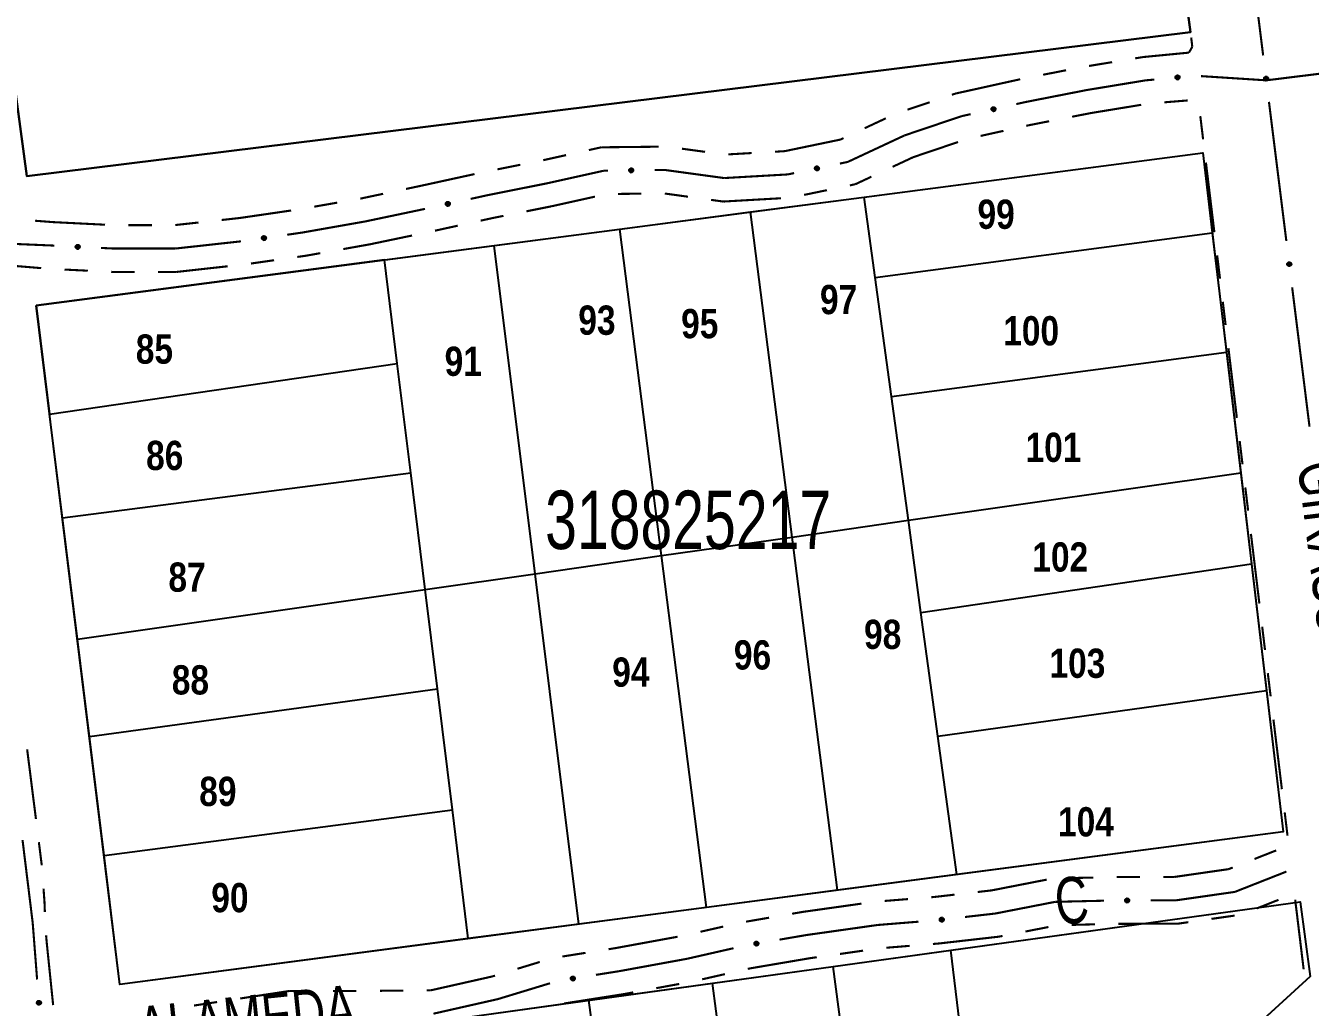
# Model space of a CAD drawing. Extents: x 203591 to 208218, y 4854879 to 4857795.
# Drawn here: x 205259.2 to 205369.1, y 4855850.3 to 4855934.2 of the extents above; entities that cross this region are included whole.
import ezdxf
from ezdxf.enums import TextEntityAlignment as Align

# ---------------------------------------------------------------- set-up
doc = ezdxf.new("R2010")
doc.units = 0
doc.header["$LTSCALE"] = 1.5
doc.header["$MEASUREMENT"] = 0
doc.linetypes.add('PHANTOMX2', pattern=[5, 2.5, -0.5, 0.5, -0.5, 0.5, -0.5])
for name, color, linetype in [('CD-MALHA-LOTES', 40, 'CONTINUOUS'), ('CD_TXT_QUADRA', 7, 'CONTINUOUS'), ('RU-QUADRAS', 210, 'CONTINUOUS'), ('SV-EIXO-RUA-N-PAV', 6, 'CONTINUOUS'), ('SV-RUA-NAO-PAV-S-GUIA-C-GUIA', 7, 'PHANTOMX2'), ('SV-TXT-RUA-N-PAV-S-GUIA-C-GUIA', 7, 'CONTINUOUS'), ('Th_NmrPorta', 7, 'CONTINUOUS')]:
    doc.layers.add(name, color=color, linetype=linetype)
doc.styles.add('ARIAL', font='ARIAL.TTF')
doc.styles.get("Standard").update_dxf_attribs({"font": 'swisscbo.ttf'})

msp = doc.modelspace()

# ---------------------------------------------------------------- linework, layer by layer
at = {"layer": 'CD-MALHA-LOTES', "linetype": 'Continuous', "flags": 128}
for points in [[(205245.59, 4856023), (205259.27, 4855921.38)], [(205358.84, 4855933.7), (205346.79, 4856023)], [(205259.27, 4855921.38), (205358.84, 4855933.7)], [(205330.92, 4855919.58), (205359.89, 4855923.37)], [(205359.89, 4855923.37), (205360.7, 4855916.53)], [(205321.17, 4855918.31), (205330.92, 4855919.58)], [(205331.86, 4855912.69), (205330.92, 4855919.58)], [(205310, 4855916.85), (205321.17, 4855918.31)], [(205324.75, 4855890.5), (205321.17, 4855918.31)], [(205299.26, 4855915.44), (205310, 4855916.85)], [(205313.58, 4855888.91), (205310, 4855916.85)], [(205331.86, 4855912.69), (205360.7, 4855916.53)], [(205360.7, 4855916.53), (205361.91, 4855906.32)], [(205289.87, 4855914.22), (205299.26, 4855915.44)], [(205302.76, 4855887.36), (205299.26, 4855915.44)], [(205289.87, 4855914.22), (205260.06, 4855910.32)], [(205290.96, 4855905.34), (205289.87, 4855914.22)], [(205333.25, 4855902.52), (205331.86, 4855912.69)], [(205260.06, 4855910.32), (205261.21, 4855901)], [(205333.25, 4855902.52), (205361.91, 4855906.32)], [(205361.91, 4855906.32), (205363.13, 4855895.99)], [(205261.21, 4855901), (205290.96, 4855905.34)], [(205292.11, 4855895.98), (205290.96, 4855905.34)], [(205334.7, 4855891.93), (205333.25, 4855902.52)], [(205262.3, 4855892.13), (205261.21, 4855901)], [(205262.3, 4855892.13), (205292.11, 4855895.98)], [(205293.34, 4855886.02), (205292.11, 4855895.98)], [(205334.7, 4855891.93), (205363.13, 4855895.99)], [(205363.13, 4855895.99), (205364.06, 4855888.21)], [(205263.58, 4855881.77), (205262.3, 4855892.13)], [(205324.75, 4855890.5), (205334.7, 4855891.93)], [(205335.77, 4855884.03), (205334.7, 4855891.93)], [(205313.58, 4855888.91), (205324.75, 4855890.5)], [(205328.64, 4855860.28), (205324.75, 4855890.5)], [(205302.76, 4855887.36), (205313.58, 4855888.91)], [(205317.43, 4855858.81), (205313.58, 4855888.91)], [(205335.77, 4855884.03), (205364.06, 4855888.21)], [(205364.06, 4855888.21), (205365.34, 4855877.36)], [(205293.34, 4855886.02), (205302.76, 4855887.36)], [(205306.5, 4855857.38), (205302.76, 4855887.36)], [(205263.58, 4855881.77), (205293.34, 4855886.02)], [(205294.39, 4855877.5), (205293.34, 4855886.02)], [(205337.22, 4855873.46), (205335.77, 4855884.03)], [(205264.61, 4855873.44), (205263.58, 4855881.77)], [(205264.61, 4855873.44), (205294.39, 4855877.5)], [(205295.67, 4855867.15), (205294.39, 4855877.5)], [(205337.22, 4855873.46), (205365.34, 4855877.36)], [(205365.34, 4855877.36), (205366.77, 4855865.28)], [(205265.87, 4855863.25), (205264.61, 4855873.44)], [(205338.83, 4855861.62), (205337.22, 4855873.46)], [(205265.87, 4855863.25), (205295.67, 4855867.15)], [(205297.02, 4855856.14), (205295.67, 4855867.15)], [(205366.77, 4855865.28), (205338.83, 4855861.62)], [(205267.23, 4855852.23), (205265.87, 4855863.25)], [(205338.83, 4855861.62), (205328.64, 4855860.28)], [(205328.64, 4855860.28), (205317.43, 4855858.81)], [(205338.33, 4855855.15), (205368.23, 4855859.28)], [(205368.23, 4855859.28), (205369.08, 4855852.9)], [(205317.43, 4855858.81), (205306.5, 4855857.38)], [(205306.5, 4855857.38), (205297.02, 4855856.14)], [(205297.02, 4855856.14), (205267.23, 4855852.23)], [(205328.27, 4855853.76), (205338.33, 4855855.15)], [(205341.64, 4855827.8), (205338.33, 4855855.15)], [(205317.93, 4855852.33), (205328.27, 4855853.76)], [(205332.76, 4855819.68), (205328.27, 4855853.76)], [(205307.36, 4855850.87), (205317.93, 4855852.33)], [(205322.02, 4855821.19), (205317.93, 4855852.33)], [(205369.08, 4855852.9), (205341.64, 4855827.8)], [(205297.76, 4855849.54), (205307.36, 4855850.87)], [(205311.55, 4855819.78), (205307.36, 4855850.87)]]:
    msp.add_lwpolyline(points, dxfattribs=at)
at = {"layer": 'RU-QUADRAS', "color": 6, "linetype": 'Continuous'}
for points in [[(205240.92, 4856057.67), (205320.7, 4856062.09), (205341.52, 4856063.68), (205358.84, 4855933.7), (205259.27, 4855921.38)], [(205260.06, 4855910.32), (205359.89, 4855923.37), (205366.77, 4855865.28), (205267.23, 4855852.23)], [(205267.7, 4855845.38), (205368.23, 4855859.28), (205369.08, 4855852.9), (205276.99, 4855768.67)]]:
    msp.add_lwpolyline(points, close=True, dxfattribs=at)
at = {"layer": 'SV-EIXO-RUA-N-PAV', "const_width": 0.18, "flags": 128}
for points in [[(205363.567, 4855943.607048), (205365.05455, 4855931.699605)], [(205365.32, 4855929.57), (205377.229402, 4855931.04178)], [(205349.96, 4855928.74), (205354.746979, 4855929.526771)], [(205354.746979, 4855929.526771), (205355.01, 4855929.57)], [(205355.01, 4855929.57), (205355.740396, 4855929.636867)], [(205359.724692, 4855929.930689), (205364.714336, 4855929.609041)], [(205364.714336, 4855929.609041), (205365.32, 4855929.57)], [(205344.75, 4855927.72), (205349.813976, 4855928.711412)], [(205349.813976, 4855928.711412), (205349.96, 4855928.74)], [(205343.929903, 4855927.538747), (205344.75, 4855927.72)], [(205365.5504, 4855927.730457), (205367.037949, 4855915.823014)], [(205334.37, 4855924.86), (205339.053122, 4855926.440313)], [(205339.053122, 4855926.440313), (205339.23, 4855926.5)], [(205339.23, 4855926.5), (205340.024158, 4855926.675521)], [(205329.51, 4855922.59), (205334.317968, 4855924.835697)], [(205334.317968, 4855924.835697), (205334.37, 4855924.86)], [(205328.831127, 4855922.448679), (205329.51, 4855922.59)], [(205303.73, 4855920.75), (205307.998382, 4855921.697564)], [(205307.998382, 4855921.697564), (205308.64, 4855921.84)], [(205308.64, 4855921.84), (205308.982739, 4855921.843933)], [(205312.982476, 4855921.889825), (205313.87, 4855921.9)], [(205313.87, 4855921.9), (205317.944708, 4855921.344357)], [(205318.93, 4855921.21), (205323.927481, 4855921.494785)], [(205323.927481, 4855921.494785), (205324.37, 4855921.52)], [(205324.37, 4855921.52), (205324.915078, 4855921.63347)], [(205298.62, 4855919.73), (205303.114438, 4855920.627129)], [(205303.114438, 4855920.627129), (205303.73, 4855920.75)], [(205317.944708, 4855921.344357), (205318.93, 4855921.21)], [(205297.235901, 4855919.426893), (205298.212752, 4855919.640816)], [(205298.212752, 4855919.640816), (205298.62, 4855919.73)], [(205288.23, 4855917.5), (205293.328265, 4855918.572293)], [(205282.85, 4855916.55), (205287.451848, 4855917.362594)], [(205287.451848, 4855917.362594), (205288.23, 4855917.5)], [(205281.536583, 4855916.360909), (205282.526378, 4855916.503409)], [(205282.526378, 4855916.503409), (205282.85, 4855916.55)], [(205252.59, 4855915.81), (205260.617659, 4855915.472471)], [(205260.617659, 4855915.472471), (205261.39, 4855915.44)], [(205261.39, 4855915.44), (205261.616701, 4855915.428815)], [(205265.611842, 4855915.23171), (205266.610627, 4855915.182434)], [(205266.610627, 4855915.182434), (205266.66, 4855915.18)], [(205266.66, 4855915.18), (205271.610567, 4855915.18096)], [(205271.610567, 4855915.18096), (205271.98, 4855915.18)], [(205271.98, 4855915.18), (205277.576839, 4855915.79536)], [(205367.533799, 4855911.853867), (205369.021349, 4855899.946424)], [(205258.889729, 4855864.578972), (205259.743861, 4855857.631277)], [(205362.63, 4855860.14), (205367.044367, 4855861.878401)], [(205357.6, 4855859.42), (205362.37691, 4855860.103773)], [(205362.37691, 4855860.103773), (205362.63, 4855860.14)], [(205342.13, 4855858.29), (205346.442394, 4855859.130623)], [(205346.442394, 4855859.130623), (205347.26, 4855859.29)], [(205347.26, 4855859.29), (205351.425878, 4855859.386884)], [(205355.425604, 4855859.415832), (205357.4256, 4855859.419713)], [(205357.4256, 4855859.419713), (205357.6, 4855859.42)], [(205339.540402, 4855857.994195), (205341.52748, 4855858.221176)], [(205341.52748, 4855858.221176), (205342.13, 4855858.29)], [(205259.743861, 4855857.631277), (205259.76, 4855857.5)], [(205259.76, 4855857.5), (205260.137989, 4855852.646964)], [(205325.97, 4855856.45), (205331.577319, 4855857.241839)], [(205331.577319, 4855857.241839), (205332.06, 4855857.31)], [(205332.06, 4855857.31), (205335.561145, 4855857.592574)], [(205323.666449, 4855856.055739), (205325.637783, 4855856.39314)], [(205325.637783, 4855856.39314), (205325.97, 4855856.45)], [(205314.851675, 4855854.253996), (205315.76, 4855854.42)], [(205315.76, 4855854.42), (205319.735022, 4855855.324496)], [(205307.957474, 4855853.044012), (205309.93303, 4855853.355745)], [(205309.93303, 4855853.355745), (205309.96, 4855853.36)], [(205309.96, 4855853.36), (205314.851675, 4855854.253996)], [(205299.57, 4855850.97), (205304.028156, 4855852.325697)], [(205294.05, 4855849.72), (205299.238131, 4855850.894849)], [(205299.238131, 4855850.894849), (205299.57, 4855850.97)]]:
    msp.add_lwpolyline(points, dxfattribs=at)
at = {"layer": 'SV-EIXO-RUA-N-PAV', "flags": 128}
for points in [[(205357.578949, 4855929.915727), (205357.6097, 4855929.953759), (205357.643906, 4855929.980157), (205357.678772, 4855929.993964), (205357.712764, 4855929.99813), (205357.748019, 4855929.998475), (205357.783641, 4855929.990982), (205357.821334, 4855929.973907), (205357.859702, 4855929.943328), (205357.884442, 4855929.90651), (205357.899806, 4855929.873051), (205357.906191, 4855929.837857), (205357.905953, 4855929.803602), (205357.896946, 4855929.766858), (205357.879269, 4855929.728828), (205357.847587, 4855929.690992), (205357.813875, 4855929.665342), (205357.7798, 4855929.652874), (205357.744377, 4855929.646678), (205357.70838, 4855929.646757), (205357.673455, 4855929.654314), (205357.635197, 4855929.672181), (205357.598267, 4855929.703946), (205357.5723, 4855929.737278), (205357.559357, 4855929.771169), (205357.554043, 4855929.80618), (205357.553266, 4855929.841537), (205357.559308, 4855929.877658), (205357.578949, 4855929.915727)], [(205365.393895, 4855929.871249), (205365.43292, 4855929.84177), (205365.460433, 4855929.808453), (205365.475381, 4855929.774061), (205365.480666, 4855929.740225), (205365.482175, 4855929.705), (205365.47586, 4855929.669151), (205365.460038, 4855929.630915), (205365.43074, 4855929.591559), (205365.394758, 4855929.565619), (205365.361825, 4855929.549159), (205365.32686, 4855929.541617), (205365.292616, 4855929.540725), (205365.255595, 4855929.548516), (205365.217003, 4855929.564929), (205365.178143, 4855929.595346), (205365.151394, 4855929.628194), (205365.137809, 4855929.661839), (205365.130449, 4855929.697038), (205365.12934, 4855929.733018), (205365.135741, 4855929.768173), (205365.152336, 4855929.806999), (205365.182867, 4855929.844957), (205365.215323, 4855929.872009), (205365.248769, 4855929.886063), (205365.283586, 4855929.892529), (205365.318898, 4855929.894471), (205365.355199, 4855929.889624), (205365.393895, 4855929.871249)], [(205341.812979, 4855927.183613), (205341.838698, 4855927.225214), (205341.869308, 4855927.255708), (205341.902159, 4855927.273794), (205341.935356, 4855927.282206), (205341.970287, 4855927.286987), (205342.006569, 4855927.284037), (205342.046112, 4855927.271844), (205342.088024, 4855927.246338), (205342.117202, 4855927.212927), (205342.136656, 4855927.181669), (205342.147421, 4855927.147558), (205342.151497, 4855927.113546), (205342.147187, 4855927.075961), (205342.134438, 4855927.036008), (205342.107771, 4855926.994485), (205342.077556, 4855926.964794), (205342.045322, 4855926.948135), (205342.010961, 4855926.93753), (205341.97524, 4855926.933077), (205341.939642, 4855926.936177), (205341.899439, 4855926.949085), (205341.858805, 4855926.975949), (205341.828848, 4855927.005747), (205341.811741, 4855927.037739), (205341.802062, 4855927.071802), (205341.79684, 4855927.10678), (205341.798287, 4855927.143374), (205341.812979, 4855927.183613)], [(205310.837674, 4855921.975304), (205310.871359, 4855922.010763), (205310.907561, 4855922.034349), (205310.943417, 4855922.045332), (205310.977633, 4855922.046774), (205311.012804, 4855922.044308), (205311.047714, 4855922.033997), (205311.083926, 4855922.013972), (205311.119733, 4855921.98043), (205311.141459, 4855921.941757), (205311.154106, 4855921.90718), (205311.157665, 4855921.871588), (205311.154696, 4855921.837462), (205311.142787, 4855921.801553), (205311.122135, 4855921.765054), (205311.087536, 4855921.729864), (205311.051886, 4855921.706984), (205311.016925, 4855921.697272), (205310.981122, 4855921.693921), (205310.945245, 4855921.69687), (205310.911035, 4855921.707188), (205310.874323, 4855921.728048), (205310.840044, 4855921.762657), (205310.816817, 4855921.797953), (205310.806617, 4855921.832768), (205310.804112, 4855921.868092), (205310.806157, 4855921.903397), (205310.81506, 4855921.938922), (205310.837674, 4855921.975304)], [(205326.710003, 4855922.119562), (205326.73623, 4855922.160843), (205326.767212, 4855922.19096), (205326.800283, 4855922.208641), (205326.833581, 4855922.216645), (205326.868568, 4855922.220997), (205326.904811, 4855922.217602), (205326.944201, 4855922.204924), (205326.985797, 4855922.178905), (205327.014562, 4855922.145139), (205327.033631, 4855922.113644), (205327.043976, 4855922.079404), (205327.047635, 4855922.045344), (205327.042863, 4855922.007814), (205327.029625, 4855921.968021), (205327.00245, 4855921.926828), (205326.971873, 4855921.897511), (205326.939437, 4855921.881249), (205326.904948, 4855921.871067), (205326.869176, 4855921.867052), (205326.833618, 4855921.87059), (205326.793577, 4855921.88399), (205326.753275, 4855921.911351), (205326.723687, 4855921.941514), (205326.706973, 4855921.973713), (205326.697713, 4855922.007893), (205326.692922, 4855922.042932), (205326.694817, 4855922.079506), (205326.710003, 4855922.119562)], [(205295.118297, 4855919.075844), (205295.144095, 4855919.117394), (205295.174765, 4855919.14783), (205295.207651, 4855919.165852), (205295.240863, 4855919.1742), (205295.275804, 4855919.178914), (205295.31208, 4855919.175894), (205295.351599, 4855919.163624), (205295.393462, 4855919.138037), (205295.422575, 4855919.104571), (205295.441969, 4855919.073275), (205295.452668, 4855919.039144), (205295.456679, 4855919.005124), (205295.452296, 4855918.967547), (205295.439471, 4855918.927619), (205295.412723, 4855918.886147), (205295.382451, 4855918.856515), (205295.350185, 4855918.839918), (205295.315803, 4855918.829379), (205295.280074, 4855918.824994), (205295.244482, 4855918.828164), (205295.204304, 4855918.841149), (205295.163721, 4855918.868092), (205295.133822, 4855918.897947), (205295.116777, 4855918.929972), (205295.107163, 4855918.964054), (205295.10201, 4855918.999041), (205295.103527, 4855919.035633), (205295.118297, 4855919.075844)], [(205279.399093, 4855916.164392), (205279.427837, 4855916.203962), (205279.460633, 4855916.232093), (205279.49474, 4855916.247682), (205279.528471, 4855916.253599), (205279.563661, 4855916.255766), (205279.599622, 4855916.250123), (205279.638148, 4855916.235019), (205279.678044, 4855916.206462), (205279.704653, 4855916.170972), (205279.721726, 4855916.138352), (205279.729921, 4855916.103534), (205279.731453, 4855916.069313), (205279.724356, 4855916.032153), (205279.708668, 4855915.993261), (205279.678983, 4855915.953838), (205279.646641, 4855915.92648), (205279.613256, 4855915.912268), (205279.578201, 4855915.904251), (205279.542248, 4855915.902469), (205279.506979, 4855915.908212), (205279.467849, 4855915.924078), (205279.429327, 4855915.953893), (205279.401673, 4855915.985838), (205279.386995, 4855916.019015), (205279.379879, 4855916.053705), (205279.377277, 4855916.088974), (205279.381445, 4855916.125359), (205279.399093, 4855916.164392)], [(205263.47619, 4855915.44729), (205263.511967, 4855915.480637), (205263.549534, 4855915.501982), (205263.585991, 4855915.510766), (205263.620232, 4855915.510128), (205263.655187, 4855915.50553), (205263.689407, 4855915.493119), (205263.724336, 4855915.470931), (205263.758041, 4855915.435276), (205263.777377, 4855915.395355), (205263.787901, 4855915.360074), (205263.789292, 4855915.324332), (205263.784256, 4855915.290449), (205263.770188, 4855915.255329), (205263.747357, 4855915.220152), (205263.710685, 4855915.187129), (205263.673712, 4855915.166455), (205263.638225, 4855915.158885), (205263.602284, 4855915.157714), (205263.566653, 4855915.162836), (205263.533132, 4855915.175213), (205263.497755, 4855915.198264), (205263.465641, 4855915.234891), (205263.444601, 4855915.271533), (205263.436534, 4855915.306903), (205263.436179, 4855915.342314), (205263.440364, 4855915.37743), (205263.451408, 4855915.412348), (205263.47619, 4855915.44729)], [(205367.377295, 4855913.994659), (205367.41632, 4855913.965179), (205367.443832, 4855913.931863), (205367.458781, 4855913.89747), (205367.464066, 4855913.863635), (205367.465574, 4855913.82841), (205367.45926, 4855913.792561), (205367.443438, 4855913.754324), (205367.41414, 4855913.714969), (205367.378158, 4855913.689028), (205367.345225, 4855913.672569), (205367.31026, 4855913.665026), (205367.276016, 4855913.664135), (205367.238995, 4855913.671925), (205367.200403, 4855913.688338), (205367.161542, 4855913.718755), (205367.134794, 4855913.751603), (205367.121209, 4855913.785248), (205367.113849, 4855913.820448), (205367.11274, 4855913.856428), (205367.119141, 4855913.891582), (205367.135736, 4855913.930409), (205367.166267, 4855913.968366), (205367.198723, 4855913.995418), (205367.232169, 4855914.009473), (205367.266986, 4855914.015939), (205367.302298, 4855914.017881), (205367.338599, 4855914.013034), (205367.377295, 4855913.994659)], [(205353.281714, 4855859.521753), (205353.315736, 4855859.556889), (205353.352161, 4855859.58013), (205353.38812, 4855859.590769), (205353.422348, 4855859.591886), (205353.457494, 4855859.589084), (205353.492304, 4855859.578442), (205353.528324, 4855859.558071), (205353.56381, 4855859.52419), (205353.585165, 4855859.485312), (205353.597483, 4855859.450615), (205353.600702, 4855859.414992), (205353.597408, 4855859.380895), (205353.585157, 4855859.345101), (205353.564158, 4855859.308801), (205353.529225, 4855859.273943), (205353.493359, 4855859.251403), (205353.458307, 4855859.242025), (205353.422473, 4855859.239015), (205353.386626, 4855859.242306), (205353.352516, 4855859.25295), (205353.316004, 4855859.274159), (205353.282057, 4855859.309093), (205353.259168, 4855859.344609), (205353.2493, 4855859.37952), (205353.247131, 4855859.414866), (205353.249513, 4855859.45015), (205353.258754, 4855859.485588), (205353.281714, 4855859.521753)], [(205337.398078, 4855857.860276), (205337.427968, 4855857.898989), (205337.461573, 4855857.926148), (205337.496121, 4855857.940733), (205337.530011, 4855857.945661), (205337.565249, 4855857.946798), (205337.60103, 4855857.940105), (205337.639097, 4855857.923881), (205337.678141, 4855857.89417), (205337.703701, 4855857.857916), (205337.719812, 4855857.824811), (205337.726985, 4855857.789769), (205337.727516, 4855857.755518), (205337.719335, 4855857.71858), (205337.702517, 4855857.680163), (205337.671691, 4855857.641626), (205337.638563, 4855857.615226), (205337.604776, 4855857.601996), (205337.569502, 4855857.595007), (205337.533512, 4855857.594278), (205337.498427, 4855857.60105), (205337.459777, 4855857.618054), (205337.422144, 4855857.648982), (205337.395436, 4855857.681723), (205337.381735, 4855857.715315), (205337.375636, 4855857.750198), (205337.374067, 4855857.785528), (205337.379297, 4855857.821776), (205337.398078, 4855857.860276)], [(205321.534922, 4855855.802601), (205321.562607, 4855855.842919), (205321.594646, 4855855.87191), (205321.628327, 4855855.888398), (205321.661889, 4855855.895207), (205321.69701, 4855855.898307), (205321.733108, 4855855.893619), (205321.772021, 4855855.879542), (205321.81266, 4855855.852054), (205321.840201, 4855855.817282), (205321.858133, 4855855.785126), (205321.867249, 4855855.750538), (205321.869688, 4855855.71637), (205321.863579, 4855855.679034), (205321.848928, 4855855.639739), (205321.820299, 4855855.599544), (205321.788694, 4855855.571338), (205321.755697, 4855855.556245), (205321.720867, 4855855.547301), (205321.684974, 4855855.544566), (205321.649566, 4855855.549372), (205321.610028, 4855855.564194), (205321.570729, 4855855.592977), (205321.542237, 4855855.624177), (205321.526685, 4855855.656954), (205321.518652, 4855855.691443), (205321.515115, 4855855.72663), (205321.518316, 4855855.763113), (205321.534922, 4855855.802601)], [(205305.822835, 4855852.81862), (205305.851043, 4855852.858575), (205305.883455, 4855852.887146), (205305.917348, 4855852.903195), (205305.950996, 4855852.909568), (205305.986154, 4855852.91221), (205306.022188, 4855852.907053), (205306.060914, 4855852.892471), (205306.101193, 4855852.864457), (205306.128279, 4855852.829329), (205306.145791, 4855852.796943), (205306.154456, 4855852.76224), (205306.156451, 4855852.728043), (205306.149857, 4855852.690789), (205306.134696, 4855852.651688), (205306.105546, 4855852.611868), (205306.073577, 4855852.584076), (205306.040387, 4855852.569413), (205306.005444, 4855852.560923), (205305.969518, 4855852.558656), (205305.934175, 4855852.563921), (205305.894834, 4855852.579257), (205305.855913, 4855852.608548), (205305.827829, 4855852.640117), (205305.812704, 4855852.673092), (205305.80512, 4855852.707683), (205305.802041, 4855852.742914), (205305.805717, 4855852.779352), (205305.822835, 4855852.81862)], [(205260.391884, 4855850.804797), (205260.429496, 4855850.773534), (205260.455428, 4855850.738973), (205260.46876, 4855850.703922), (205260.472465, 4855850.669877), (205260.472332, 4855850.63462), (205260.464356, 4855850.599104), (205260.446771, 4855850.561645), (205260.415674, 4855850.523696), (205260.378524, 4855850.499458), (205260.34486, 4855850.484549), (205260.309583, 4855850.478642), (205260.275335, 4855850.479344), (205260.238716, 4855850.488849), (205260.200929, 4855850.50704), (205260.163527, 4855850.539233), (205260.138336, 4855850.57329), (205260.126331, 4855850.607531), (205260.120617, 4855850.643034), (205260.121183, 4855850.679027), (205260.129214, 4855850.713846), (205260.147598, 4855850.751858), (205260.179861, 4855850.788354), (205260.213542, 4855850.813866), (205260.247605, 4855850.826349), (205260.282686, 4855850.831187), (205260.318049, 4855850.831484), (205260.354085, 4855850.824953), (205260.391884, 4855850.804797)]]:
    msp.add_lwpolyline(points, close=True, dxfattribs=at)
for points in [[(205357.553266, 4855929.841537), (205357.884442, 4855929.90651)], [(205357.554043, 4855929.80618), (205357.899806, 4855929.873051)], [(205357.557326, 4855929.825295), (205357.887008, 4855929.891103)], [(205357.559308, 4855929.877658), (205357.859702, 4855929.943328)], [(205357.559326, 4855929.788482), (205357.901486, 4855929.852692)], [(205357.559357, 4855929.771169), (205357.906191, 4855929.837857)], [(205357.56101, 4855929.859888), (205357.867467, 4855929.92494)], [(205357.569355, 4855929.753774), (205357.903113, 4855929.819955)], [(205357.57013, 4855929.894978), (205357.83718, 4855929.956423)], [(205357.5723, 4855929.737278), (205357.905953, 4855929.803602)], [(205357.578949, 4855929.915727), (205357.821334, 4855929.973907)], [(205357.587536, 4855929.719812), (205357.896835, 4855929.783754)], [(205357.596541, 4855929.935763), (205357.795161, 4855929.981351)], [(205357.598267, 4855929.703946), (205357.896946, 4855929.766858)], [(205357.6097, 4855929.953759), (205357.783641, 4855929.990982)], [(205357.620417, 4855929.689937), (205357.885122, 4855929.747056)], [(205357.629134, 4855929.968892), (205357.757104, 4855929.992939)], [(205357.635197, 4855929.672181), (205357.879269, 4855929.728828)], [(205357.643906, 4855929.980157), (205357.748019, 4855929.998475)], [(205357.659593, 4855929.666119), (205357.855745, 4855929.708741)], [(205357.673455, 4855929.654314), (205357.847587, 4855929.690992)], [(205357.695181, 4855929.651564), (205357.824386, 4855929.677095)], [(205357.70838, 4855929.646757), (205357.813875, 4855929.665342)], [(205365.12934, 4855929.733018), (205365.151394, 4855929.628194)], [(205365.133709, 4855929.746368), (205365.163488, 4855929.618075)], [(205365.135741, 4855929.768173), (205365.178143, 4855929.595346)], [(205365.147083, 4855929.782417), (205365.19615, 4855929.587778)], [(205365.152336, 4855929.806999), (205365.217003, 4855929.564929)], [(205365.169595, 4855929.822358), (205365.235414, 4855929.55968)], [(205365.182867, 4855929.844957), (205365.255595, 4855929.548516)], [(205365.19837, 4855929.856205), (205365.272478, 4855929.549184)], [(205365.215323, 4855929.872009), (205365.292616, 4855929.540725)], [(205365.231713, 4855929.875497), (205365.308866, 4855929.544103)], [(205365.248769, 4855929.886063), (205365.32686, 4855929.541617)], [(205365.266072, 4855929.886665), (205365.341532, 4855929.546809)], [(205365.283586, 4855929.892529), (205365.361825, 4855929.549159)], [(205365.302799, 4855929.889878), (205365.379444, 4855929.562546)], [(205365.318898, 4855929.894471), (205365.394758, 4855929.565619)], [(205365.337494, 4855929.887337), (205365.412618, 4855929.583192)], [(205365.355199, 4855929.889624), (205365.43074, 4855929.591559)], [(205365.372867, 4855929.879379), (205365.443085, 4855929.614501)], [(205365.393895, 4855929.871249), (205365.460038, 4855929.630915)], [(205365.4145, 4855929.854328), (205365.466614, 4855929.657319)], [(205365.43292, 4855929.84177), (205365.47586, 4855929.669151)], [(205365.448686, 4855929.822845), (205365.476941, 4855929.695738)], [(205365.460433, 4855929.808453), (205365.482175, 4855929.705)], [(205341.79684, 4855927.10678), (205342.117202, 4855927.212927)], [(205341.798287, 4855927.143374), (205342.088024, 4855927.246338)], [(205341.802062, 4855927.071802), (205342.136656, 4855927.181669)], [(205341.802213, 4855927.12596), (205342.098042, 4855927.229074)], [(205341.802913, 4855927.091178), (205342.121687, 4855927.197966)], [(205341.806842, 4855927.161919), (205342.064033, 4855927.256493)], [(205341.809531, 4855927.05491), (205342.140886, 4855927.161683)], [(205341.811741, 4855927.037739), (205342.147421, 4855927.147558)], [(205341.812979, 4855927.183613), (205342.046112, 4855927.271844)], [(205341.823849, 4855927.02174), (205342.146621, 4855927.129411)], [(205341.827909, 4855927.205704), (205342.01921, 4855927.275933)], [(205341.828848, 4855927.005747), (205342.151497, 4855927.113546)], [(205341.838698, 4855927.225214), (205342.006569, 4855927.284037)], [(205341.846162, 4855926.990338), (205342.14495, 4855927.092708)], [(205341.856072, 4855927.242672), (205341.979997, 4855927.282639)], [(205341.858805, 4855926.975949), (205342.147187, 4855927.075961)], [(205341.869308, 4855927.255708), (205341.970287, 4855927.286987)], [(205341.882541, 4855926.96484), (205342.13795, 4855927.054828)], [(205341.899439, 4855926.949085), (205342.134438, 4855927.036008)], [(205341.924405, 4855926.946143), (205342.11363, 4855927.013119)], [(205341.939642, 4855926.936177), (205342.107771, 4855926.994485)], [(205341.961542, 4855926.936184), (205342.086505, 4855926.977777)], [(205341.97524, 4855926.933077), (205342.077556, 4855926.964794)], [(205310.804112, 4855921.868092), (205311.154106, 4855921.90718)], [(205310.806157, 4855921.903397), (205311.141459, 4855921.941757)], [(205310.806617, 4855921.832768), (205311.157665, 4855921.871588)], [(205310.807967, 4855921.850028), (205311.154157, 4855921.886751)], [(205310.808909, 4855921.886883), (205311.142788, 4855921.926194)], [(205310.81506, 4855921.938922), (205311.119733, 4855921.98043)], [(205310.815196, 4855921.814631), (205311.153168, 4855921.853989)], [(205310.81534, 4855921.921073), (205311.126007, 4855921.961482)], [(205310.816817, 4855921.797953), (205311.154696, 4855921.837462)], [(205310.827228, 4855921.955324), (205311.098327, 4855921.995279)], [(205310.830612, 4855921.779328), (205311.144024, 4855921.818404)], [(205310.837674, 4855921.975304), (205311.083926, 4855922.013972)], [(205310.840044, 4855921.762657), (205311.142787, 4855921.801553)], [(205310.856807, 4855921.993873), (205311.05843, 4855922.023478)], [(205310.861005, 4855921.746926), (205311.129423, 4855921.782757)], [(205310.871359, 4855922.010763), (205311.047714, 4855922.033997)], [(205310.874323, 4855921.728048), (205311.122135, 4855921.765054)], [(205310.891938, 4855922.024297), (205311.021418, 4855922.038065)], [(205310.898158, 4855921.72006), (205311.097083, 4855921.746906)], [(205310.907561, 4855922.034349), (205311.012804, 4855922.044308)], [(205310.911035, 4855921.707188), (205311.087536, 4855921.729864)], [(205310.932472, 4855921.702714), (205311.063301, 4855921.717861)], [(205310.945245, 4855921.69687), (205311.051886, 4855921.706984)], [(205326.692922, 4855922.042932), (205327.014562, 4855922.145139)], [(205326.694817, 4855922.079506), (205326.985797, 4855922.178905)], [(205326.697713, 4855922.007893), (205327.033631, 4855922.113644)], [(205326.698529, 4855922.062045), (205326.995602, 4855922.161519)], [(205326.698802, 4855922.027257), (205327.018863, 4855922.130123)], [(205326.7036, 4855922.097945), (205326.961932, 4855922.189354)], [(205326.704975, 4855921.99091), (205327.037615, 4855922.093607)], [(205326.706973, 4855921.973713), (205327.043976, 4855922.079404)], [(205326.710003, 4855922.119562), (205326.944201, 4855922.204924)], [(205326.718884, 4855921.957568), (205327.042953, 4855922.061268)], [(205326.723687, 4855921.941514), (205327.047635, 4855922.045344)], [(205326.725203, 4855922.141468), (205326.917352, 4855922.209343)], [(205326.73623, 4855922.160843), (205326.904811, 4855922.217602)], [(205326.74081, 4855921.925894), (205327.040832, 4855922.024588)], [(205326.753275, 4855921.911351), (205327.042863, 4855922.007814)], [(205326.753817, 4855922.178088), (205326.878224, 4855922.216529)], [(205326.767212, 4855922.19096), (205326.868568, 4855922.220997)], [(205326.776873, 4855921.899951), (205327.033368, 4855921.986796)], [(205326.793577, 4855921.88399), (205327.029625, 4855921.968021)], [(205326.818504, 4855921.880742), (205327.008537, 4855921.945389)], [(205326.833618, 4855921.87059), (205327.00245, 4855921.926828)], [(205326.855516, 4855921.870327), (205326.98098, 4855921.910383)], [(205326.869176, 4855921.867052), (205326.971873, 4855921.897511)], [(205295.10201, 4855918.999041), (205295.422575, 4855919.104571)], [(205295.103527, 4855919.035633), (205295.393462, 4855919.138037)], [(205295.107163, 4855918.964054), (205295.441969, 4855919.073275)], [(205295.107419, 4855919.018211), (205295.403447, 4855919.120754)], [(205295.108052, 4855918.983428), (205295.427031, 4855919.089601)], [(205295.112118, 4855919.054161), (205295.36949, 4855919.148239)], [(205295.1146, 4855918.947147), (205295.44616, 4855919.053281)], [(205295.116777, 4855918.929972), (205295.452668, 4855919.039144)], [(205295.118297, 4855919.075844), (205295.351599, 4855919.163624)], [(205295.128854, 4855918.91395), (205295.451833, 4855919.020998)], [(205295.133269, 4855919.097905), (205295.324705, 4855919.167766)], [(205295.133822, 4855918.897947), (205295.456679, 4855919.005124)], [(205295.144095, 4855919.117394), (205295.31208, 4855919.175894)], [(205295.151106, 4855918.882505), (205295.450092, 4855918.984299)], [(205295.161504, 4855919.13482), (205295.285505, 4855919.174547)], [(205295.163721, 4855918.868092), (205295.452296, 4855918.967547)], [(205295.174765, 4855919.14783), (205295.275804, 4855919.178914)], [(205295.187436, 4855918.856936), (205295.443019, 4855918.946431)], [(205295.204304, 4855918.841149), (205295.439471, 4855918.927619)], [(205295.229264, 4855918.838159), (205295.418618, 4855918.90477)], [(205295.244482, 4855918.828164), (205295.412723, 4855918.886147)], [(205295.266382, 4855918.828128), (205295.391425, 4855918.86948)], [(205295.280074, 4855918.824994), (205295.382451, 4855918.856515)], [(205279.377277, 4855916.088974), (205279.704653, 4855916.170972)], [(205279.379879, 4855916.053705), (205279.721726, 4855916.138352)], [(205279.381445, 4855916.125359), (205279.678044, 4855916.206462)], [(205279.382171, 4855916.072964), (205279.708012, 4855916.155718)], [(205279.384063, 4855916.107701), (205279.686749, 4855916.1885)], [(205279.38607, 4855916.036303), (205279.724455, 4855916.118106)], [(205279.386995, 4855916.019015), (205279.729921, 4855916.103534)], [(205279.391357, 4855916.143216), (205279.654876, 4855916.218376)], [(205279.397879, 4855916.00216), (205279.727771, 4855916.085497)], [(205279.399093, 4855916.164392), (205279.638148, 4855916.235019)], [(205279.401673, 4855915.985838), (205279.731453, 4855916.069313)], [(205279.415626, 4855916.18531), (205279.611625, 4855916.2411)], [(205279.417791, 4855915.969183), (205279.723373, 4855916.049021)], [(205279.427837, 4855916.203962), (205279.599622, 4855916.250123)], [(205279.446464, 4855916.220079), (205279.57302, 4855916.250707)], [(205279.460633, 4855916.232093), (205279.563661, 4855916.255766)], [(205263.436179, 4855915.342314), (205263.787901, 4855915.360074)], [(205263.436534, 4855915.306903), (205263.789292, 4855915.324332)], [(205263.43893, 4855915.324049), (205263.786711, 4855915.33968)], [(205263.440364, 4855915.37743), (205263.777377, 4855915.395355)], [(205263.442108, 4855915.36078), (205263.777758, 4855915.379741)], [(205263.443996, 4855915.288279), (205263.783735, 4855915.307038)], [(205263.444601, 4855915.271533), (205263.784256, 4855915.290449)], [(205263.450604, 4855915.394515), (205263.763152, 4855915.415982)], [(205263.451408, 4855915.412348), (205263.758041, 4855915.435276)], [(205263.457239, 4855915.252105), (205263.772446, 4855915.272074)], [(205263.46455, 4855915.427981), (205263.737576, 4855915.451398)], [(205263.465641, 4855915.234891), (205263.770188, 4855915.255329)], [(205263.47619, 4855915.44729), (205263.724336, 4855915.470931)], [(205263.485609, 4855915.217917), (205263.755707, 4855915.237379)], [(205263.496416, 4855915.464662), (205263.699465, 4855915.481968)], [(205263.497755, 4855915.198264), (205263.747357, 4855915.220152)], [(205263.511967, 4855915.480637), (205263.689407, 4855915.493119)], [(205263.521061, 4855915.188844), (205263.72125, 4855915.203559)], [(205263.533132, 4855915.175213), (205263.710685, 4855915.187129)], [(205263.53333, 4855915.492897), (205263.663407, 4855915.498775)], [(205263.549534, 4855915.501982), (205263.655187, 4855915.50553)], [(205263.554259, 4855915.169446), (205263.685766, 4855915.176619)], [(205263.566653, 4855915.162836), (205263.673712, 4855915.166455)], [(205279.429327, 4855915.953893), (205279.724356, 4855916.032153)], [(205279.452171, 4855915.941047), (205279.713572, 4855916.011766)], [(205279.467849, 4855915.924078), (205279.708668, 4855915.993261)], [(205279.492526, 4855915.919285), (205279.686213, 4855915.971984)], [(205279.506979, 4855915.908212), (205279.678983, 4855915.953838)], [(205279.528818, 4855915.906588), (205279.656531, 4855915.938761)], [(205279.542248, 4855915.902469), (205279.646641, 4855915.92648)], [(205367.11274, 4855913.856428), (205367.134794, 4855913.751603)], [(205367.117109, 4855913.869777), (205367.146888, 4855913.741485)], [(205367.119141, 4855913.891582), (205367.161542, 4855913.718755)], [(205367.130482, 4855913.905826), (205367.17955, 4855913.711187)], [(205367.135736, 4855913.930409), (205367.200403, 4855913.688338)], [(205367.152995, 4855913.945767), (205367.218814, 4855913.683089)], [(205367.166267, 4855913.968366), (205367.238995, 4855913.671925)], [(205367.18177, 4855913.979615), (205367.255878, 4855913.672593)], [(205367.198723, 4855913.995418), (205367.276016, 4855913.664135)], [(205367.215113, 4855913.998907), (205367.292266, 4855913.667513)], [(205367.232169, 4855914.009473), (205367.31026, 4855913.665026)], [(205367.249472, 4855914.010074), (205367.324931, 4855913.670219)], [(205367.266986, 4855914.015939), (205367.345225, 4855913.672569)], [(205367.286199, 4855914.013287), (205367.362844, 4855913.685956)], [(205367.302298, 4855914.017881), (205367.378158, 4855913.689028)], [(205367.320894, 4855914.010746), (205367.396018, 4855913.706602)], [(205367.338599, 4855914.013034), (205367.41414, 4855913.714969)], [(205367.356267, 4855914.002789), (205367.426485, 4855913.73791)], [(205367.377295, 4855913.994659), (205367.443438, 4855913.754324)], [(205367.3979, 4855913.977737), (205367.450014, 4855913.780729)], [(205367.41632, 4855913.965179), (205367.45926, 4855913.792561)], [(205367.432086, 4855913.946255), (205367.460341, 4855913.819147)], [(205367.443832, 4855913.931863), (205367.465574, 4855913.82841)], [(205353.247131, 4855859.414866), (205353.597483, 4855859.450615)], [(205353.2493, 4855859.37952), (205353.600702, 4855859.414992)], [(205353.249513, 4855859.45015), (205353.585165, 4855859.485312)], [(205353.250814, 4855859.396766), (205353.597339, 4855859.430187)], [(205353.252107, 4855859.433611), (205353.586346, 4855859.469737)], [(205353.257706, 4855859.361302), (205353.596038, 4855859.397436)], [(205353.258754, 4855859.485588), (205353.56381, 4855859.52419)], [(205353.258864, 4855859.467737), (205353.569903, 4855859.505183)], [(205353.259168, 4855859.344609), (205353.597408, 4855859.380895)], [(205353.271078, 4855859.501874), (205353.542546, 4855859.539243)], [(205353.272784, 4855859.325853), (205353.586555, 4855859.36194)], [(205353.281714, 4855859.521753), (205353.528324, 4855859.558071)], [(205353.282057, 4855859.309093), (205353.585157, 4855859.345101)], [(205353.301024, 4855859.540139), (205353.50292, 4855859.567821)], [(205353.302867, 4855859.293163), (205353.571614, 4855859.326433)], [(205353.315736, 4855859.556889), (205353.492304, 4855859.578442)], [(205353.316004, 4855859.274159), (205353.564158, 4855859.308801)], [(205353.336443, 4855859.570227), (205353.466048, 4855859.582759)], [(205353.339762, 4855859.265944), (205353.538935, 4855859.290892)], [(205353.352161, 4855859.58013), (205353.457494, 4855859.589084)], [(205353.352516, 4855859.25295), (205353.529225, 4855859.273943)], [(205353.37391, 4855859.248272), (205353.504877, 4855859.262171)], [(205353.386626, 4855859.242306), (205353.493359, 4855859.251403)], [(205337.374067, 4855857.785528), (205337.703701, 4855857.857916)], [(205337.375636, 4855857.750198), (205337.719812, 4855857.824811)], [(205337.37849, 4855857.769382), (205337.706612, 4855857.842571)], [(205337.379297, 4855857.821776), (205337.678141, 4855857.89417)], [(205337.381316, 4855857.732623), (205337.721948, 4855857.804494)], [(205337.381397, 4855857.804048), (205337.686317, 4855857.875961)], [(205337.381735, 4855857.715315), (205337.726985, 4855857.789769)], [(205337.389727, 4855857.839335), (205337.655331, 4855857.906756)], [(205337.398078, 4855857.860276), (205337.639097, 4855857.923881)], [(205337.415216, 4855857.880702), (205337.612764, 4855857.930735)], [(205337.427968, 4855857.898989), (205337.60103, 4855857.940105)], [(205337.447058, 4855857.914554), (205337.574456, 4855857.941467)], [(205337.461573, 4855857.926148), (205337.565249, 4855857.946798)], [(205337.39212, 4855857.698149), (205337.724309, 4855857.771802)], [(205337.395436, 4855857.681723), (205337.727516, 4855857.755518)], [(205337.41106, 4855857.664604), (205337.718846, 4855857.73547)], [(205337.422144, 4855857.648982), (205337.719335, 4855857.71858)], [(205337.444602, 4855857.635474), (205337.707959, 4855857.698518)], [(205337.459777, 4855857.618054), (205337.702517, 4855857.680163)], [(205337.484303, 4855857.612541), (205337.679449, 4855857.659553)], [(205337.498427, 4855857.60105), (205337.671691, 4855857.641626)], [(205337.520209, 4855857.598788), (205337.648808, 4855857.627212)], [(205337.533512, 4855857.594278), (205337.638563, 4855857.615226)], [(205321.515115, 4855855.72663), (205321.840201, 4855855.817282)], [(205321.518316, 4855855.763113), (205321.81266, 4855855.852054)], [(205321.518652, 4855855.691443), (205321.858133, 4855855.785126)], [(205321.520432, 4855855.710755), (205321.843963, 4855855.802122)], [(205321.521402, 4855855.74553), (205321.821838, 4855855.834329)], [(205321.525302, 4855855.674211), (205321.861398, 4855855.76496)], [(205321.526685, 4855855.656954), (205321.867249, 4855855.750538)], [(205321.527751, 4855855.781226), (205321.789184, 4855855.863349)], [(205321.534922, 4855855.802601), (205321.772021, 4855855.879542)], [(205321.538012, 4855855.640393), (205321.865578, 4855855.732451)], [(205321.542237, 4855855.624177), (205321.869688, 4855855.71637)], [(205321.550895, 4855855.82395), (205321.745346, 4855855.884918)], [(205321.558792, 4855855.607956), (205321.862148, 4855855.69587)], [(205321.562607, 4855855.842919), (205321.733108, 4855855.893619)], [(205321.570729, 4855855.592977), (205321.863579, 4855855.679034)], [(205321.5808, 4855855.859524), (205321.7065, 4855855.893497)], [(205321.593905, 4855855.580741), (205321.853339, 4855855.658369)], [(205321.594646, 4855855.87191), (205321.69701, 4855855.898307)], [(205321.610028, 4855855.564194), (205321.848928, 4855855.639739)], [(205321.634823, 4855855.560057), (205321.827045, 4855855.617875)], [(205321.649566, 4855855.549372), (205321.820299, 4855855.599544)], [(205321.67144, 4855855.548327), (205321.798255, 4855855.583876)], [(205321.684974, 4855855.544566), (205321.788694, 4855855.571338)], [(205305.802041, 4855852.742914), (205306.128279, 4855852.829329)], [(205305.80512, 4855852.707683), (205306.145791, 4855852.796943)], [(205305.805717, 4855852.779352), (205306.101193, 4855852.864457)], [(205305.807151, 4855852.726971), (205306.131844, 4855852.814122)], [(205305.808573, 4855852.761731), (205306.11014, 4855852.846614)], [(205305.811546, 4855852.690366), (205306.148794, 4855852.776736)], [(205305.812704, 4855852.673092), (205306.154456, 4855852.76224)], [(205305.815387, 4855852.797341), (205306.077866, 4855852.876057)], [(205305.822835, 4855852.81862), (205306.060914, 4855852.892471)], [(205305.823815, 4855852.656386), (205306.152551, 4855852.744175)], [(205305.827829, 4855852.640117), (205306.156451, 4855852.728043)], [(205305.839084, 4855852.839759), (205306.034312, 4855852.898193)], [(205305.844171, 4855852.623681), (205306.148646, 4855852.707642)], [(205305.851043, 4855852.858575), (205306.022188, 4855852.907053)], [(205305.855913, 4855852.608548), (205306.149857, 4855852.690789)], [(205305.869449, 4855852.874942), (205305.99558, 4855852.907277)], [(205305.878928, 4855852.596012), (205306.139349, 4855852.670259)], [(205305.883455, 4855852.887146), (205305.986154, 4855852.91221)], [(205305.894834, 4855852.579257), (205306.134696, 4855852.651688)], [(205305.919573, 4855852.574798), (205306.11253, 4855852.630111)], [(205305.934175, 4855852.563921), (205306.105546, 4855852.611868)], [(205305.956034, 4855852.562593), (205306.083301, 4855852.596489)], [(205305.969518, 4855852.558656), (205306.073577, 4855852.584076)], [(205260.121183, 4855850.679027), (205260.138336, 4855850.57329)], [(205260.126169, 4855850.692159), (205260.149945, 4855850.56262)], [(205260.129214, 4855850.713846), (205260.163527, 4855850.539233)], [(205260.141206, 4855850.727546), (205260.181163, 4855850.530835)], [(205260.147598, 4855850.751858), (205260.200929, 4855850.50704)], [(205260.165553, 4855850.766396), (205260.219076, 4855850.50094)], [(205260.179861, 4855850.788354), (205260.238716, 4855850.488849)], [(205260.195871, 4855850.798868), (205260.255612, 4855850.488731)], [(205260.213542, 4855850.813866), (205260.275335, 4855850.479344)], [(205260.230076, 4855850.816588), (205260.291724, 4855850.481963)], [(205260.247605, 4855850.826349), (205260.309583, 4855850.478642)], [(205260.264917, 4855850.826145), (205260.32448, 4855850.483145)], [(205260.282686, 4855850.831187), (205260.34486, 4855850.484549)], [(205260.301754, 4855850.827645), (205260.363084, 4855850.497101)], [(205260.318049, 4855850.831484), (205260.378524, 4855850.499458)], [(205260.336294, 4855850.823492), (205260.397183, 4855850.516181)], [(205260.354085, 4855850.824953), (205260.415674, 4855850.523696)], [(205260.371257, 4855850.813897), (205260.429074, 4855850.546038)], [(205260.391884, 4855850.804797), (205260.446771, 4855850.561645)], [(205260.41168, 4855850.786935), (205260.454569, 4855850.587715)], [(205260.429496, 4855850.773534), (205260.464356, 4855850.599104)], [(205260.444363, 4855850.753896), (205260.466673, 4855850.625611)], [(205260.455428, 4855850.738973), (205260.472332, 4855850.63462)]]:
    msp.add_lwpolyline(points, dxfattribs=at)
at = {"layer": 'SV-RUA-NAO-PAV-S-GUIA-C-GUIA', "const_width": 0.18, "flags": 128}
for points in [[(205358.99, 4855932.44), (205358.893454, 4855933.229963)], [(205354.101052, 4855931.451242), (205354.76, 4855931.56)], [(205354.76, 4855931.56), (205358.076747, 4855931.87989)], [(205358.076747, 4855931.87989), (205358.7, 4855931.94)], [(205358.7, 4855931.94), (205358.88757, 4855932.263396)], [(205358.88757, 4855932.263396), (205358.99, 4855932.44)], [(205346.225842, 4855930.04858), (205348.188704, 4855930.432214)], [(205350.154446, 4855930.79986), (205352.127749, 4855931.125551)], [(205338.69, 4855928.43), (205344.263376, 4855929.663048)], [(205338.413452, 4855928.336727), (205338.69, 4855928.43)], [(205334.623228, 4855927.058367), (205336.51834, 4855927.697547)], [(205354.61735, 4855927.474839), (205350.669851, 4855926.828884)], [(205358.597929, 4855927.849638), (205356.604423, 4855927.688602)], [(205330.955409, 4855925.474654), (205332.767287, 4855926.321469)], [(205345.761288, 4855925.877922), (205345.16, 4855925.76)], [(205346.742594, 4855926.070373), (205345.761288, 4855925.877922)], [(205350.31, 4855926.77), (205348.705208, 4855926.455274)], [(205350.669851, 4855926.828884), (205350.31, 4855926.77)], [(205359.915508, 4855924.520345), (205359.67478, 4855926.505805)], [(205342.828879, 4855925.245337), (205340.87591, 4855924.814162)], [(205345.16, 4855925.76), (205344.781848, 4855925.676512)], [(205307.353911, 4855923.605544), (205308.330143, 4855923.822272)], [(205308.330143, 4855923.822272), (205308.41, 4855923.84)], [(205308.41, 4855923.84), (205313.327915, 4855923.892889)], [(205315.315768, 4855923.720414), (205317.297668, 4855923.451949)], [(205324.11, 4855923.51), (205328.186555, 4855924.357855)], [(205328.186555, 4855924.357855), (205328.87, 4855924.5)], [(205328.87, 4855924.5), (205329.14353, 4855924.627839)], [(205338.948124, 4855924.292506), (205335.158309, 4855923.012934)], [(205303.448982, 4855922.738635), (205305.401447, 4855923.17209)], [(205319.281591, 4855923.235444), (205321.278366, 4855923.348986)], [(205323.27514, 4855923.462529), (205324.11, 4855923.51)], [(205335.12, 4855923), (205333.344366, 4855922.171132)], [(205335.158309, 4855923.012934), (205335.12, 4855923)], [(205293.04, 4855920.56), (205297.568083, 4855921.549697)], [(205299.526949, 4855921.952874), (205301.488258, 4855922.344369)], [(205360.878422, 4855916.578507), (205360.156237, 4855922.534886)], [(205291.704643, 4855920.276977), (205292.682912, 4855920.484317)], [(205292.682912, 4855920.484317), (205293.04, 4855920.56)], [(205330.15, 4855920.68), (205329.685237, 4855920.583174)], [(205330.625956, 4855920.902176), (205330.15, 4855920.68)], [(205331.532093, 4855921.325162), (205330.625956, 4855920.902176)], [(205287.791161, 4855919.449715), (205287.85, 4855919.46)], [(205287.85, 4855919.46), (205289.748105, 4855919.862296)], [(205307.875582, 4855919.619252), (205304.946875, 4855918.969116)], [(205311.851149, 4855919.87665), (205309.8513, 4855919.852059)], [(205315.831491, 4855919.614306), (205313.850068, 4855919.886266)], [(205318.85, 4855919.2), (205317.812914, 4855919.342345)], [(205319.801641, 4855919.254331), (205318.85, 4855919.2)], [(205323.795137, 4855919.482335), (205319.801641, 4855919.254331)], [(205327.727277, 4855920.175266), (205325.769316, 4855919.767357)], [(205277.46, 4855917.79), (205281.877855, 4855918.434816)], [(205283.850914, 4855918.760912), (205285.821038, 4855919.105313)], [(205304.14, 4855918.79), (205302.008564, 4855918.364547)], [(205304.946875, 4855918.969116), (205304.14, 4855918.79)], [(205259.968898, 4855917.558545), (205260.965952, 4855917.481849)], [(205260.965952, 4855917.481849), (205261.51, 4855917.44)], [(205261.51, 4855917.44), (205265.958787, 4855917.217559)], [(205267.957849, 4855917.180246), (205269.957849, 4855917.180639)], [(205271.95733, 4855917.18953), (205273.945527, 4855917.406489)], [(205275.933725, 4855917.623448), (205276.927823, 4855917.731928)], [(205276.927823, 4855917.731928), (205277.46, 4855917.79)], [(205296.136164, 4855917.135042), (205294.182637, 4855916.706403)], [(205299.03, 4855917.77), (205298.089692, 4855917.56368)], [(205299.066601, 4855917.777305), (205299.03, 4855917.77)], [(205300.047255, 4855917.973052), (205299.066601, 4855917.777305)], [(205292.225493, 4855916.294657), (205289.288784, 4855915.681681)], [(205288.61, 4855915.54), (205286.339229, 4855915.135101)], [(205289.288784, 4855915.681681), (205288.61, 4855915.54)], [(205260.486402, 4855913.504999), (205255.503515, 4855913.918327)], [(205280.416848, 4855914.178957), (205278.436722, 4855913.89771)], [(205283.17, 4855914.57), (205282.396975, 4855914.460204)], [(205283.385812, 4855914.608481), (205283.17, 4855914.57)], [(205284.370285, 4855914.784021), (205283.385812, 4855914.608481)], [(205361.359878, 4855912.607588), (205361.11915, 4855914.593047)], [(205264.479908, 4855913.283713), (205262.482275, 4855913.380977)], [(205266.61, 4855913.18), (205266.477542, 4855913.186449)], [(205267.477385, 4855913.18), (205266.61, 4855913.18)], [(205268.477385, 4855913.18), (205267.477385, 4855913.18)], [(205272.09, 4855913.18), (205270.477385, 4855913.18)], [(205272.475032, 4855913.222635), (205272.09, 4855913.18)], [(205276.450731, 4855913.662875), (205272.475032, 4855913.222635)], [(205361.841335, 4855908.636668), (205361.600607, 4855910.622128)], [(205362.804248, 4855900.69483), (205362.082063, 4855906.651209)], [(205363.285705, 4855896.723911), (205363.044977, 4855898.70937)], [(205363.767162, 4855892.752991), (205363.526433, 4855894.738451)], [(205364.730075, 4855884.811153), (205364.00789, 4855890.767532)], [(205365.211532, 4855880.840234), (205364.970804, 4855882.825693)], [(205365.692989, 4855876.869315), (205365.45226, 4855878.854774)], [(205366.655902, 4855868.927476), (205365.933717, 4855874.883855)], [(205259.285889, 4855872.332592), (205260.036698, 4855866.379753)], [(205367.137359, 4855864.956557), (205366.89663, 4855866.942017)], [(205260.286967, 4855864.395474), (205260.537237, 4855862.411194)], [(205364.311601, 4855862.956907), (205366.172531, 4855863.689671)], [(205361.48261, 4855861.999603), (205362.11, 4855862.09)], [(205362.11, 4855862.09), (205362.450672, 4855862.224144)], [(205341.82, 4855860.27), (205346.535057, 4855861.191333)], [(205348.525134, 4855861.323313), (205350.524631, 4855861.368163)], [(205352.524162, 4855861.410266), (205354.524158, 4855861.414231)], [(205356.524154, 4855861.418195), (205357.46, 4855861.42)], [(205357.46, 4855861.42), (205361.48261, 4855861.999603)], [(205260.687265, 4855860.416966), (205260.759586, 4855859.419584)], [(205336.95, 4855859.71), (205338.64515, 4855859.904925)], [(205340.632057, 4855860.133399), (205341.625511, 4855860.247637)], [(205341.625511, 4855860.247637), (205341.82, 4855860.27)], [(205260.759586, 4855859.419584), (205260.766887, 4855859.318889)], [(205260.766887, 4855859.318889), (205260.802384, 4855858.42055)], [(205325.66, 4855858.43), (205330.68414, 4855859.137282)], [(205332.670075, 4855859.366601), (205334.663668, 4855859.526557)], [(205336.657261, 4855859.686513), (205336.95, 4855859.71)], [(205366.364562, 4855859.460384), (205364.504544, 4855858.725311)], [(205368.518719, 4855853.515992), (205367.794215, 4855859.472089)], [(205320.805255, 4855857.593292), (205322.776197, 4855857.932981)], [(205324.747138, 4855858.27267), (205325.66, 4855858.43)], [(205362.611907, 4855858.113414), (205360.631862, 4855857.831596)], [(205316.900126, 4855856.72975), (205318.850468, 4855857.172656)], [(205346.677494, 4855857.133957), (205344.714264, 4855856.752218)], [(205350.661537, 4855857.366816), (205348.66212, 4855857.318539)], [(205357.74, 4855857.42), (205352.661016, 4855857.410348)], [(205358.651817, 4855857.549777), (205357.74, 4855857.42)], [(205260.90859, 4855856.423452), (205260.914655, 4855856.320785)], [(205260.914655, 4855856.320785), (205260.97, 4855855.71)], [(205260.97, 4855855.71), (205261.510422, 4855850.453843)], [(205309.62, 4855855.33), (205314.946206, 4855856.304306)], [(205334.798, 4855855.524431), (205332.804559, 4855855.362587)], [(205337.33, 4855855.73), (205336.791441, 4855855.686275)], [(205337.786736, 4855855.78184), (205337.33, 4855855.73)], [(205342.44, 4855856.31), (205337.786736, 4855855.78184)], [(205342.751033, 4855856.370478), (205342.44, 4855856.31)], [(205305.090972, 4855854.613115), (205307.066378, 4855854.925796)], [(205309.041785, 4855855.238477), (205309.62, 4855855.33)], [(205326.28, 4855854.47), (205321.928568, 4855853.730596)], [(205326.860399, 4855854.552223), (205326.28, 4855854.47)], [(205330.820854, 4855855.113288), (205328.840627, 4855854.832755)], [(205301.237927, 4855853.56303), (205303.15123, 4855854.1455)], [(205321.16, 4855853.6), (205320.945099, 4855853.551003)], [(205321.928568, 4855853.730596), (205321.16, 4855853.6)], [(205293.82, 4855851.72), (205298.354287, 4855852.74108)], [(205298.354287, 4855852.74108), (205299.06, 4855852.9)], [(205299.06, 4855852.9), (205299.324624, 4855852.98056)], [(205315.085661, 4855852.263832), (205313.11819, 4855851.904584)], [(205318.99514, 4855853.106412), (205317.045182, 4855852.661821)], [(205277.517213, 4855851.021593), (205281.471516, 4855851.624492)], [(205281.471516, 4855851.624492), (205281.77, 4855851.67)], [(205281.77, 4855851.67), (205283.468067, 4855851.670294)], [(205285.468067, 4855851.670641), (205287.468067, 4855851.670987)], [(205289.468021, 4855851.679631), (205291.467935, 4855851.698187)], [(205293.467849, 4855851.716743), (205293.82, 4855851.72)], [(205310.3, 4855851.39), (205305.227146, 4855850.592133)], [(205311.150719, 4855851.545336), (205310.3, 4855851.39)], [(205273.56291, 4855850.418695), (205275.540061, 4855850.720144)]]:
    msp.add_lwpolyline(points, dxfattribs=at)

# ---------------------------------------------------------------- texts
at = {"layer": 'CD_TXT_QUADRA', "style": 'ARIAL', "width": 0.7}
msp.add_text('318825217', height=5, dxfattribs=at).set_placement((205303.61, 4855889.47))
at = {"layer": 'SV-TXT-RUA-N-PAV-S-GUIA-C-GUIA', "style": 'ARIAL', "width": 0.7}
for s, rotation, p in [('GIRASSOIS', 277, (205367.99, 4855896.78)), ('C', 6, (205347.456449, 4855857.285422)), ('ALAMEDA', 6, (205268.993026, 4855846.296634))]:
    msp.add_text(s, height=4, rotation=rotation, dxfattribs=at).set_placement(p)
at = {"layer": 'Th_NmrPorta', "color": 1}
for s, p in [('99', (205340.611178, 4855918.115142)), ('97', (205327.129773, 4855910.815743)), ('93', (205306.449773, 4855909.055743)), ('95', (205315.249773, 4855908.755743)), ('100', (205342.811178, 4855908.145142)), ('85', (205268.584257, 4855906.579773)), ('91', (205295.009773, 4855905.535743)), ('86', (205269.464257, 4855897.479773)), ('101', (205344.721178, 4855898.175142)), ('102', (205345.301178, 4855888.795142)), ('87', (205271.374257, 4855887.069773)), ('98', (205330.903917, 4855882.174661)), ('96', (205319.763917, 4855880.414661)), ('103', (205346.771178, 4855879.705142)), ('94', (205309.353917, 4855878.944661)), ('88', (205271.664257, 4855878.279773)), ('89', (205274.014257, 4855868.739773)), ('104', (205347.501178, 4855866.135142)), ('90', (205275.044257, 4855859.649773))]:
    msp.add_text(s, height=2.5, dxfattribs=at).set_placement(p, align=Align.MIDDLE_LEFT)

doc.saveas('drawing.dxf')
